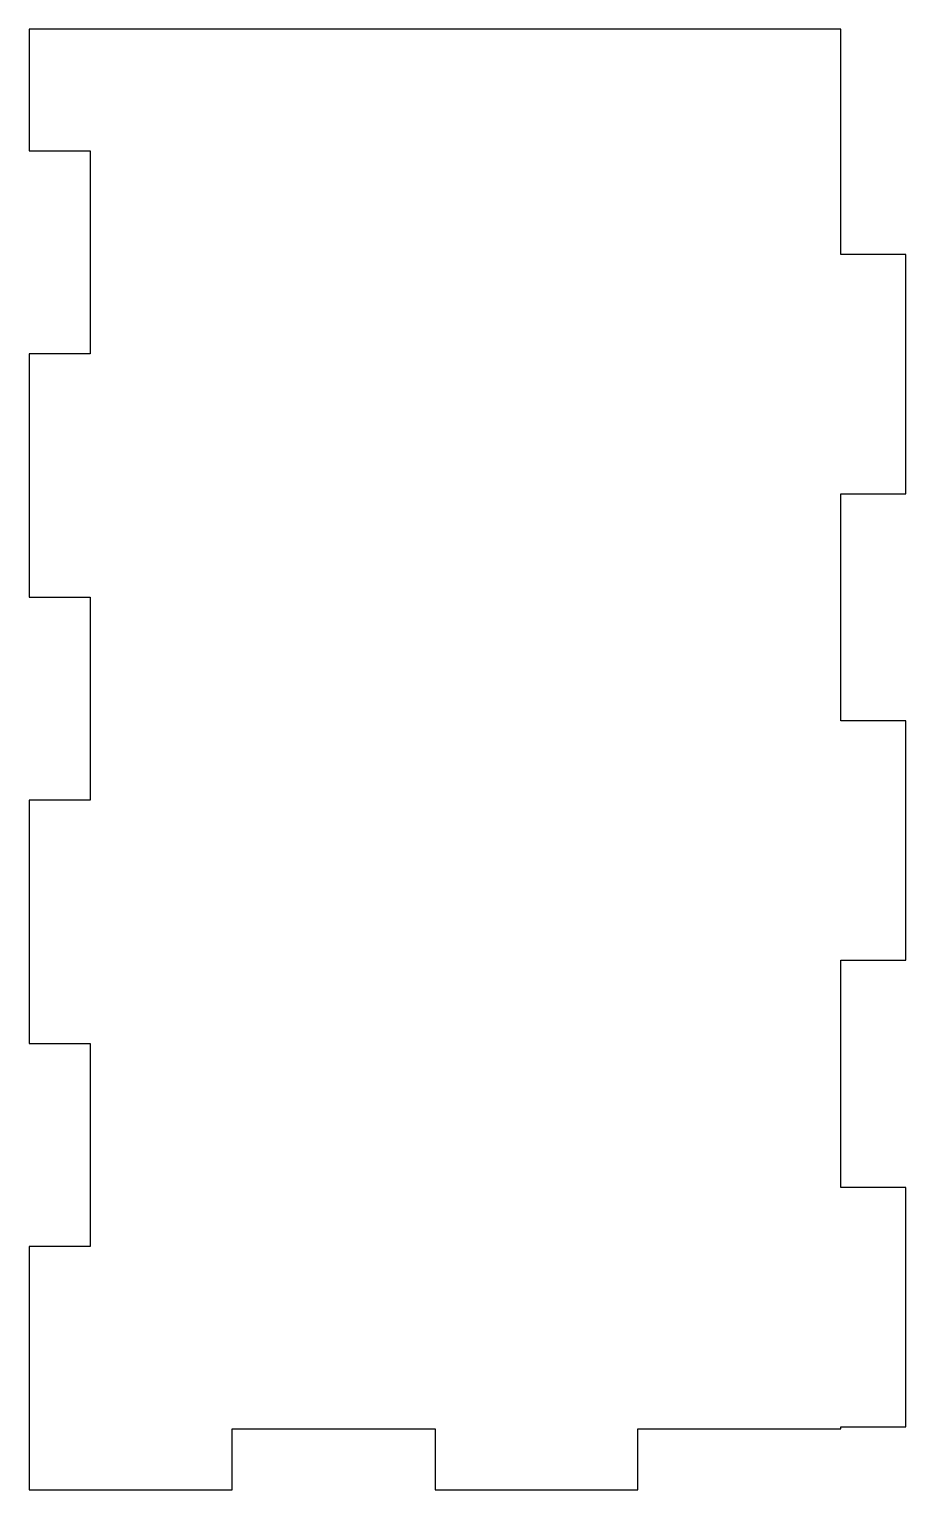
# Model space of a CAD drawing. Header units: millimetres. Extents: x -40.2 to 3, y -49 to 23.
import ezdxf

# ---------------------------------------------------------------- set-up
doc = ezdxf.new("R2010")
doc.units = ezdxf.units.MM

msp = doc.modelspace()

# ---------------------------------------------------------------- linework, layer by layer
msp.add_lwpolyline([(-0.2, 23), (-40.2, 23), (-40.2, 17), (-37.2, 17), (-37.2, 7), (-40.2, 7), (-40.2, -5), (-37.2, -5), (-37.2, -15), (-40.2, -15), (-40.2, -27), (-37.2, -27), (-37.2, -37), (-40.2, -37), (-40.2, -49), (-30.2, -49), (-30.2, -46), (-20.2, -46), (-20.2, -49), (-10.2, -49), (-10.2, -46), (-0.2, -46), (-0.2, -45.9), (3, -45.9), (3, -34.1), (-0.2, -34.1), (-0.2, -22.9), (3, -22.9), (3, -11.1), (-0.2, -11.1), (-0.2, 0.1), (3, 0.1), (3, 11.9), (-0.2, 11.9)], close=True)

doc.saveas('drawing.dxf')
